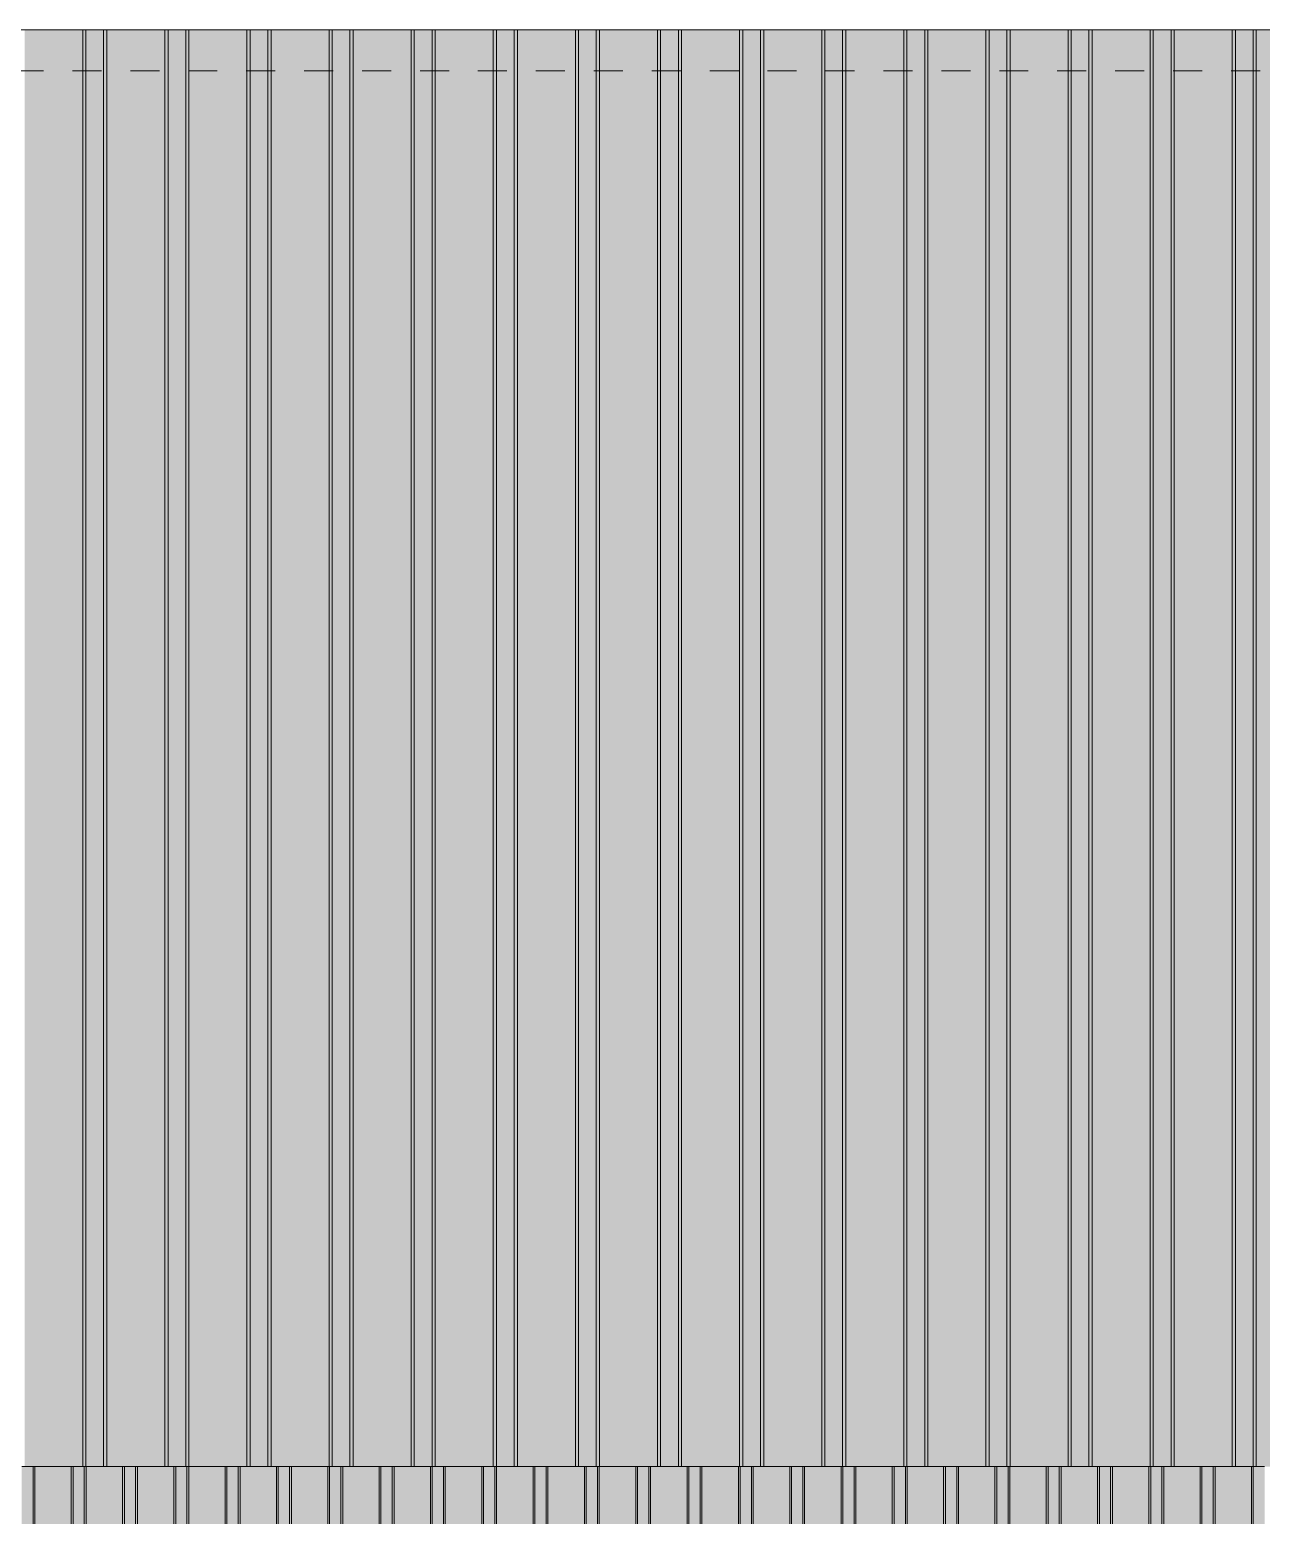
# Model space of a CAD drawing. Header units: millimetres. Extents: x 365175 to 2667127, y -330297 to -162108.
# Drawn here: x 2351470 to 2357470, y -319171 to -311934 of the extents above; entities that cross this region are included whole.
import ezdxf

# ---------------------------------------------------------------- set-up
doc = ezdxf.new("R2010")
doc.units = ezdxf.units.MM
doc.header["$MEASUREMENT"] = 0
doc.linetypes.add('Dashed', pattern=[282.222223, 141.111112, -141.111112])

# ---------------------------------------------------------------- blocks, each defined once
blk = doc.blocks.new('Élément de coupe_1419_4', base_point=(2775447.7, -323933.6))
at = {"linetype": 'Continuous', "lineweight": 0, "true_color": 0x000000}
for points in [[(2351431.5, -323933.6), (2351486.5, -323933.6), (2351486.5, -318933.6), (2351431.5, -318933.6)], [(2351486.5, -323933.6), (2351495.2, -323933.6), (2351495.2, -318933.6), (2351486.5, -318933.6)], [(2351495.2, -318933.6), (2351494.6, -318933.6), (2351495.2, -318950.9)], [(2351495.2, -323933.6), (2351672.9, -323933.6), (2351672.9, -318933.6), (2351495.2, -318933.6)], [(2351672.9, -318933.6), (2351495.2, -318933.6), (2351495.2, -318950.9), (2351663.4, -318950.9), (2351513.5, -319226.5), (2351513.5, -323933.6), (2351672.9, -323933.6)], [(2351672.9, -323933.6), (2351681.5, -323933.6), (2351681.5, -318933.6), (2351672.9, -318933.6)], [(2351672.9, -323933.6), (2351681.5, -323933.6), (2351681.5, -318933.6), (2351672.9, -318933.6)], [(2351681.5, -323933.6), (2351736.5, -323933.6), (2351736.5, -318933.6), (2351681.5, -318933.6)], [(2351736.5, -323933.6), (2351745.2, -323933.6), (2351745.2, -318933.6), (2351736.5, -318933.6)], [(2351743.7, -318934.5), (2351745.2, -318985.1), (2351745.2, -318933.6), (2351743.7, -318933.6)], [(2351745.2, -323933.6), (2351922.9, -323933.6), (2351922.9, -318933.6), (2351745.2, -318933.6)], [(2351922.9, -318933.6), (2351745.2, -318933.6), (2351745.2, -318985.1), (2351801.2, -318985.1), (2351836.2, -318950.9), (2351913.4, -318950.9), (2351763.5, -319226.5), (2351763.5, -323933.6), (2351922.9, -323933.6)], [(2351922.9, -323933.6), (2351931.5, -323933.6), (2351931.5, -318933.6), (2351922.9, -318933.6)], [(2351922.9, -323933.6), (2351931.5, -323933.6), (2351931.5, -318933.6), (2351922.9, -318933.6)], [(2351931.5, -323933.6), (2351986.5, -323933.6), (2351986.5, -318933.6), (2351931.5, -318933.6)], [(2351986.5, -323933.6), (2351995.2, -323933.6), (2351995.2, -318933.6), (2351986.5, -318933.6)], [(2351994.6, -318933.6), (2351995.2, -318950.9), (2351995.2, -318933.6)], [(2351995.2, -323933.6), (2352172.9, -323933.6), (2352172.9, -318933.6), (2351995.2, -318933.6)], [(2351995.2, -318950.9), (2352114.7, -318950.9), (2352114.7, -318985.1), (2352144.8, -318985.1), (2352013.5, -319226.5), (2352013.5, -323933.6), (2352172.9, -323933.6), (2352172.9, -318933.6), (2351995.2, -318933.6)], [(2352172.9, -323933.6), (2352181.5, -323933.6), (2352181.5, -318933.6), (2352172.9, -318933.6)], [(2352172.9, -323933.6), (2352181.5, -323933.6), (2352181.5, -318933.6), (2352172.9, -318933.6)], [(2352181.5, -323933.6), (2352236.5, -323933.6), (2352236.5, -318933.6), (2352181.5, -318933.6)], [(2352236.5, -323933.6), (2352245.2, -323933.6), (2352245.2, -318933.6), (2352236.5, -318933.6)], [(2352244.5, -318933.6), (2352244.7, -318936.1), (2352245.2, -318950.9), (2352245.2, -318933.6)], [(2352245.2, -323933.6), (2352422.9, -323933.6), (2352422.9, -318933.6), (2352245.2, -318933.6)], [(2352245.2, -318933.6), (2352245.2, -318950.9), (2352413.4, -318950.9), (2352263.5, -319226.5), (2352263.5, -323933.6), (2352422.9, -323933.6), (2352422.9, -318933.6)], [(2352422.9, -323933.6), (2352431.5, -323933.6), (2352431.5, -318933.6), (2352422.9, -318933.6)], [(2352422.9, -323933.6), (2352431.5, -323933.6), (2352431.5, -318933.6), (2352422.9, -318933.6)], [(2352431.5, -323933.6), (2352486.5, -323933.6), (2352486.5, -318933.6), (2352431.5, -318933.6)], [(2352486.5, -323933.6), (2352495.2, -323933.6), (2352495.2, -318933.6), (2352486.5, -318933.6)], [(2352494.6, -318933.6), (2352495.2, -318950.9), (2352495.2, -318933.6)], [(2352495.2, -323933.6), (2352672.9, -323933.6), (2352672.9, -318933.6), (2352495.2, -318933.6)], [(2352495.2, -318933.6), (2352495.2, -318950.9), (2352514.7, -318950.9), (2352514.7, -318985.1), (2352601.2, -318985.1), (2352636.2, -318950.9), (2352663.4, -318950.9), (2352513.5, -319226.5), (2352513.5, -323933.6), (2352672.9, -323933.6), (2352672.9, -318933.6)], [(2352672.9, -323933.6), (2352681.5, -323933.6), (2352681.5, -318933.6), (2352672.9, -318933.6)], [(2352672.9, -323933.6), (2352681.5, -323933.6), (2352681.5, -318933.6), (2352672.9, -318933.6)], [(2352681.5, -323933.6), (2352736.5, -323933.6), (2352736.5, -318933.6), (2352681.5, -318933.6)], [(2352736.5, -323933.6), (2352745.2, -323933.6), (2352745.2, -318933.6), (2352736.5, -318933.6)], [(2352744.6, -318933.6), (2352745.2, -318950.9), (2352745.2, -318933.6)], [(2352745.2, -323933.6), (2352922.9, -323933.6), (2352922.9, -318933.6), (2352745.2, -318933.6)], [(2352922.9, -318933.6), (2352745.2, -318933.6), (2352745.2, -318950.9), (2352913.4, -318950.9), (2352763.5, -319226.5), (2352763.5, -323933.6), (2352922.9, -323933.6)], [(2352922.9, -323933.6), (2352931.5, -323933.6), (2352931.5, -318933.6), (2352922.9, -318933.6)], [(2352922.9, -323933.6), (2352931.5, -323933.6), (2352931.5, -318933.6), (2352922.9, -318933.6)], [(2352931.5, -323933.6), (2352986.5, -323933.6), (2352986.5, -318933.6), (2352931.5, -318933.6)], [(2352986.5, -323933.6), (2352995.2, -323933.6), (2352995.2, -318933.6), (2352986.5, -318933.6)], [(2352995.2, -318933.6), (2352993.6, -318933.6), (2352995.2, -318985.1)], [(2352995.2, -323933.6), (2353172.9, -323933.6), (2353172.9, -318933.6), (2352995.2, -318933.6)], [(2353172.9, -318933.6), (2352995.2, -318933.6), (2352995.2, -318985.1), (2353001.2, -318985.1), (2353036.2, -318950.9), (2353163.4, -318950.9), (2353013.5, -319226.5), (2353013.5, -323933.6), (2353172.9, -323933.6)], [(2353172.9, -323933.6), (2353181.5, -323933.6), (2353181.5, -318933.6), (2353172.9, -318933.6)], [(2353172.9, -323933.6), (2353181.5, -323933.6), (2353181.5, -318933.6), (2353172.9, -318933.6)], [(2353181.5, -323933.6), (2353236.5, -323933.6), (2353236.5, -318933.6), (2353181.5, -318933.6)], [(2353236.5, -323933.6), (2353245.2, -323933.6), (2353245.2, -318933.6), (2353236.5, -318933.6)], [(2353244.6, -318933.6), (2353245.2, -318950.9), (2353245.2, -318933.6)], [(2353245.2, -323933.6), (2353422.9, -323933.6), (2353422.9, -318933.6), (2353245.2, -318933.6)], [(2353245.2, -318950.9), (2353314.7, -318950.9), (2353314.7, -318985.1), (2353394.8, -318985.1), (2353263.5, -319226.5), (2353263.5, -323933.6), (2353422.9, -323933.6), (2353422.9, -318933.6), (2353245.2, -318933.6)], [(2353422.9, -323933.6), (2353431.5, -323933.6), (2353431.5, -318933.6), (2353422.9, -318933.6)], [(2353422.9, -323933.6), (2353431.5, -323933.6), (2353431.5, -318933.6), (2353422.9, -318933.6)], [(2353431.5, -323933.6), (2353486.5, -323933.6), (2353486.5, -318933.6), (2353431.5, -318933.6)], [(2353486.5, -323933.6), (2353495.2, -323933.6), (2353495.2, -318933.6), (2353486.5, -318933.6)], [(2353494.6, -318933.6), (2353495.2, -318950.9), (2353495.2, -318933.6)], [(2353495.2, -323933.6), (2353672.9, -323933.6), (2353672.9, -318933.6), (2353495.2, -318933.6)], [(2353495.2, -318933.6), (2353495.2, -318950.9), (2353663.4, -318950.9), (2353513.5, -319226.5), (2353513.5, -323933.6), (2353672.9, -323933.6), (2353672.9, -318933.6)], [(2353672.9, -323933.6), (2353681.5, -323933.6), (2353681.5, -318933.6), (2353672.9, -318933.6)], [(2353672.9, -323933.6), (2353681.5, -323933.6), (2353681.5, -318933.6), (2353672.9, -318933.6)], [(2353681.5, -323933.6), (2353736.5, -323933.6), (2353736.5, -318933.6), (2353681.5, -318933.6)], [(2353736.5, -323933.6), (2353745.2, -323933.6), (2353745.2, -318933.6), (2353736.5, -318933.6)], [(2353743.7, -318934.5), (2353745.2, -318985.1), (2353745.2, -318933.6), (2353743.7, -318933.6)], [(2353745.2, -323933.6), (2353922.9, -323933.6), (2353922.9, -318933.6), (2353745.2, -318933.6)], [(2353922.9, -318933.6), (2353745.2, -318933.6), (2353745.2, -318985.1), (2353801.2, -318985.1), (2353836.2, -318950.9), (2353913.4, -318950.9), (2353763.5, -319226.5), (2353763.5, -323933.6), (2353922.9, -323933.6)], [(2353922.9, -323933.6), (2353931.5, -323933.6), (2353931.5, -318933.6), (2353922.9, -318933.6)], [(2353922.9, -323933.6), (2353931.5, -323933.6), (2353931.5, -318933.6), (2353922.9, -318933.6)], [(2353931.5, -323933.6), (2353986.5, -323933.6), (2353986.5, -318933.6), (2353931.5, -318933.6)], [(2353986.5, -323933.6), (2353995.2, -323933.6), (2353995.2, -318933.6), (2353986.5, -318933.6)], [(2353994.6, -318933.6), (2353995.2, -318950.9), (2353995.2, -318933.6)], [(2353995.2, -323933.6), (2354172.9, -323933.6), (2354172.9, -318933.6), (2353995.2, -318933.6)], [(2353995.2, -318933.6), (2353995.2, -318950.9), (2354114.7, -318950.9), (2354114.7, -318985.1), (2354144.8, -318985.1), (2354013.5, -319226.5), (2354013.5, -323933.6), (2354172.9, -323933.6), (2354172.9, -318933.6)], [(2354172.9, -323933.6), (2354181.5, -323933.6), (2354181.5, -318933.6), (2354172.9, -318933.6)], [(2354172.9, -323933.6), (2354181.5, -323933.6), (2354181.5, -318933.6), (2354172.9, -318933.6)], [(2354181.5, -323933.6), (2354236.5, -323933.6), (2354236.5, -318933.6), (2354181.5, -318933.6)], [(2354236.5, -323933.6), (2354245.2, -323933.6), (2354245.2, -318933.6), (2354236.5, -318933.6)], [(2354244.5, -318933.6), (2354244.7, -318936.1), (2354245.2, -318950.9), (2354245.2, -318933.6)], [(2354245.2, -323933.6), (2354422.9, -323933.6), (2354422.9, -318933.6), (2354245.2, -318933.6)], [(2354422.9, -318933.6), (2354245.2, -318933.6), (2354245.2, -318950.9), (2354413.4, -318950.9), (2354263.5, -319226.5), (2354263.5, -323933.6), (2354422.9, -323933.6)], [(2354422.9, -323933.6), (2354431.5, -323933.6), (2354431.5, -318933.6), (2354422.9, -318933.6)], [(2354422.9, -323933.6), (2354431.5, -323933.6), (2354431.5, -318933.6), (2354422.9, -318933.6)], [(2354431.5, -323933.6), (2354486.5, -323933.6), (2354486.5, -318933.6), (2354431.5, -318933.6)], [(2354486.5, -323933.6), (2354495.2, -323933.6), (2354495.2, -318933.6), (2354486.5, -318933.6)], [(2354494.6, -318933.6), (2354495.2, -318950.9), (2354495.2, -318933.6)], [(2354495.2, -323933.6), (2354672.9, -323933.6), (2354672.9, -318933.6), (2354495.2, -318933.6)], [(2354672.9, -318933.6), (2354495.2, -318933.6), (2354495.2, -318950.9), (2354514.7, -318950.9), (2354514.7, -318985.1), (2354601.2, -318985.1), (2354636.2, -318950.9), (2354663.4, -318950.9), (2354513.5, -319226.5), (2354513.5, -323933.6), (2354672.9, -323933.6)], [(2354672.9, -323933.6), (2354681.5, -323933.6), (2354681.5, -318933.6), (2354672.9, -318933.6)], [(2354672.9, -323933.6), (2354681.5, -323933.6), (2354681.5, -318933.6), (2354672.9, -318933.6)], [(2354681.5, -323933.6), (2354736.5, -323933.6), (2354736.5, -318933.6), (2354681.5, -318933.6)], [(2354736.5, -323933.6), (2354745.2, -323933.6), (2354745.2, -318933.6), (2354736.5, -318933.6)], [(2354744.6, -318933.6), (2354745.2, -318950.9), (2354745.2, -318933.6)], [(2354745.2, -323933.6), (2354922.9, -323933.6), (2354922.9, -318933.6), (2354745.2, -318933.6)], [(2354745.2, -318933.6), (2354745.2, -318950.9), (2354913.4, -318950.9), (2354763.5, -319226.5), (2354763.5, -323933.6), (2354922.9, -323933.6), (2354922.9, -318933.6)], [(2354922.9, -323933.6), (2354931.5, -323933.6), (2354931.5, -318933.6), (2354922.9, -318933.6)], [(2354922.9, -323933.6), (2354931.5, -323933.6), (2354931.5, -318933.6), (2354922.9, -318933.6)], [(2354931.5, -323933.6), (2354986.5, -323933.6), (2354986.5, -318933.6), (2354931.5, -318933.6)], [(2354986.5, -323933.6), (2354995.2, -323933.6), (2354995.2, -318933.6), (2354986.5, -318933.6)], [(2354995.2, -318933.6), (2354993.6, -318933.6), (2354995.2, -318985.1)], [(2354995.2, -323933.6), (2355172.9, -323933.6), (2355172.9, -318933.6), (2354995.2, -318933.6)], [(2355172.9, -318933.6), (2354995.2, -318933.6), (2354995.2, -318985.1), (2355001.2, -318985.1), (2355036.2, -318950.9), (2355163.4, -318950.9), (2355013.5, -319226.5), (2355013.5, -323933.6), (2355172.9, -323933.6)], [(2355172.9, -323933.6), (2355181.5, -323933.6), (2355181.5, -318933.6), (2355172.9, -318933.6)], [(2355172.9, -323933.6), (2355181.5, -323933.6), (2355181.5, -318933.6), (2355172.9, -318933.6)], [(2355181.5, -323933.6), (2355236.5, -323933.6), (2355236.5, -318933.6), (2355181.5, -318933.6)], [(2355236.5, -323933.6), (2355245.2, -323933.6), (2355245.2, -318933.6), (2355236.5, -318933.6)], [(2355244.6, -318933.6), (2355245.2, -318950.9), (2355245.2, -318933.6)], [(2355245.2, -323933.6), (2355422.9, -323933.6), (2355422.9, -318933.6), (2355245.2, -318933.6)], [(2355245.2, -318950.9), (2355314.7, -318950.9), (2355314.7, -318985.1), (2355394.8, -318985.1), (2355263.5, -319226.5), (2355263.5, -323933.6), (2355422.9, -323933.6), (2355422.9, -318933.6), (2355245.2, -318933.6)], [(2355422.9, -323933.6), (2355431.5, -323933.6), (2355431.5, -318933.6), (2355422.9, -318933.6)], [(2355422.9, -323933.6), (2355431.5, -323933.6), (2355431.5, -318933.6), (2355422.9, -318933.6)], [(2355431.5, -323933.6), (2355486.5, -323933.6), (2355486.5, -318933.6), (2355431.5, -318933.6)], [(2355486.5, -323933.6), (2355495.2, -323933.6), (2355495.2, -318933.6), (2355486.5, -318933.6)], [(2355494.6, -318933.6), (2355495.2, -318950.9), (2355495.2, -318933.6)], [(2355495.2, -323933.6), (2355672.9, -323933.6), (2355672.9, -318933.6), (2355495.2, -318933.6)], [(2355495.2, -318933.6), (2355495.2, -318950.9), (2355663.4, -318950.9), (2355513.5, -319226.5), (2355513.5, -323933.6), (2355672.9, -323933.6), (2355672.9, -318933.6)], [(2355672.9, -323933.6), (2355681.5, -323933.6), (2355681.5, -318933.6), (2355672.9, -318933.6)], [(2355672.9, -323933.6), (2355681.5, -323933.6), (2355681.5, -318933.6), (2355672.9, -318933.6)], [(2355681.5, -323933.6), (2355736.5, -323933.6), (2355736.5, -318933.6), (2355681.5, -318933.6)], [(2355736.5, -323933.6), (2355745.2, -323933.6), (2355745.2, -318933.6), (2355736.5, -318933.6)], [(2355743.7, -318934.5), (2355745.2, -318985.1), (2355745.2, -318933.6), (2355743.7, -318933.6)], [(2355745.2, -323933.6), (2355922.9, -323933.6), (2355922.9, -318933.6), (2355745.2, -318933.6)], [(2355922.9, -318933.6), (2355745.2, -318933.6), (2355745.2, -318985.1), (2355801.2, -318985.1), (2355836.2, -318950.9), (2355913.4, -318950.9), (2355763.5, -319226.5), (2355763.5, -323933.6), (2355922.9, -323933.6)], [(2355922.9, -323933.6), (2355931.5, -323933.6), (2355931.5, -318933.6), (2355922.9, -318933.6)], [(2355922.9, -323933.6), (2355931.5, -323933.6), (2355931.5, -318933.6), (2355922.9, -318933.6)], [(2355931.5, -323933.6), (2355986.5, -323933.6), (2355986.5, -318933.6), (2355931.5, -318933.6)], [(2355986.5, -323933.6), (2355995.2, -323933.6), (2355995.2, -318933.6), (2355986.5, -318933.6)], [(2355994.6, -318933.6), (2355995.2, -318950.9), (2355995.2, -318933.6)], [(2355995.2, -323933.6), (2356172.9, -323933.6), (2356172.9, -318933.6), (2355995.2, -318933.6)], [(2355995.2, -318950.9), (2356114.7, -318950.9), (2356114.7, -318985.1), (2356144.8, -318985.1), (2356013.5, -319226.5), (2356013.5, -323933.6), (2356172.9, -323933.6), (2356172.9, -318933.6), (2355995.2, -318933.6)], [(2356172.9, -323933.6), (2356181.5, -323933.6), (2356181.5, -318933.6), (2356172.9, -318933.6)], [(2356172.9, -323933.6), (2356181.5, -323933.6), (2356181.5, -318933.6), (2356172.9, -318933.6)], [(2356181.5, -323933.6), (2356236.5, -323933.6), (2356236.5, -318933.6), (2356181.5, -318933.6)], [(2356236.5, -323933.6), (2356245.2, -323933.6), (2356245.2, -318933.6), (2356236.5, -318933.6)], [(2356244.5, -318933.6), (2356244.7, -318936.1), (2356245.2, -318950.9), (2356245.2, -318933.6)], [(2356245.2, -323933.6), (2356422.9, -323933.6), (2356422.9, -318933.6), (2356245.2, -318933.6)], [(2356422.9, -318933.6), (2356245.2, -318933.6), (2356245.2, -318950.9), (2356413.4, -318950.9), (2356263.5, -319226.5), (2356263.5, -323933.6), (2356422.9, -323933.6)], [(2356422.9, -323933.6), (2356431.5, -323933.6), (2356431.5, -318933.6), (2356422.9, -318933.6)], [(2356422.9, -323933.6), (2356431.5, -323933.6), (2356431.5, -318933.6), (2356422.9, -318933.6)], [(2356431.5, -323933.6), (2356486.5, -323933.6), (2356486.5, -318933.6), (2356431.5, -318933.6)], [(2356486.5, -323933.6), (2356495.2, -323933.6), (2356495.2, -318933.6), (2356486.5, -318933.6)], [(2356494.6, -318933.6), (2356495.2, -318950.9), (2356495.2, -318933.6)], [(2356495.2, -323933.6), (2356672.9, -323933.6), (2356672.9, -318933.6), (2356495.2, -318933.6)], [(2356672.9, -318933.6), (2356495.2, -318933.6), (2356495.2, -318950.9), (2356514.7, -318950.9), (2356514.7, -318985.1), (2356601.2, -318985.1), (2356636.2, -318950.9), (2356663.4, -318950.9), (2356513.5, -319226.5), (2356513.5, -323933.6), (2356672.9, -323933.6)], [(2356672.9, -323933.6), (2356681.5, -323933.6), (2356681.5, -318933.6), (2356672.9, -318933.6)], [(2356672.9, -323933.6), (2356681.5, -323933.6), (2356681.5, -318933.6), (2356672.9, -318933.6)], [(2356681.5, -323933.6), (2356736.5, -323933.6), (2356736.5, -318933.6), (2356681.5, -318933.6)], [(2356736.5, -323933.6), (2356745.2, -323933.6), (2356745.2, -318933.6), (2356736.5, -318933.6)], [(2356744.6, -318933.6), (2356745.2, -318950.9), (2356745.2, -318933.6)], [(2356745.2, -323933.6), (2356922.9, -323933.6), (2356922.9, -318933.6), (2356745.2, -318933.6)], [(2356745.2, -318933.6), (2356745.2, -318950.9), (2356913.4, -318950.9), (2356763.5, -319226.5), (2356763.5, -323933.6), (2356922.9, -323933.6), (2356922.9, -318933.6)], [(2356922.9, -323933.6), (2356931.5, -323933.6), (2356931.5, -318933.6), (2356922.9, -318933.6)], [(2356922.9, -323933.6), (2356931.5, -323933.6), (2356931.5, -318933.6), (2356922.9, -318933.6)], [(2356931.5, -318933.6), (2356931.5, -323933.6), (2356986.5, -323933.6), (2356986.5, -318933.6)], [(2356986.5, -318933.6), (2356986.5, -323933.6), (2356995.2, -323933.6), (2356995.2, -318933.6)], [(2356995.2, -318933.6), (2356993.6, -318933.6), (2356995.2, -318985.1)], [(2356995.2, -318933.6), (2356995.2, -323933.6), (2357172.9, -323933.6), (2357172.9, -318933.6)], [(2356995.2, -318933.6), (2356995.2, -318985.1), (2357001.2, -318985.1), (2357036.2, -318950.9), (2357163.4, -318950.9), (2357013.5, -319226.5), (2357013.5, -323933.6), (2357172.9, -323933.6), (2357172.9, -318933.6)], [(2357172.9, -318933.6), (2357172.9, -323933.6), (2357181.5, -323933.6), (2357181.5, -318933.6)], [(2357172.9, -318933.6), (2357172.9, -323933.6), (2357181.5, -323933.6), (2357181.5, -318933.6)], [(2357181.5, -318933.6), (2357181.5, -323933.6), (2357236.5, -323933.6), (2357236.5, -318933.6)], [(2357236.5, -318933.6), (2357236.5, -323933.6), (2357245.2, -323933.6), (2357245.2, -318933.6)], [(2357244.6, -318933.6), (2357245.2, -318950.9), (2357245.2, -318933.6)], [(2357245.2, -318933.6), (2357245.2, -323933.6), (2357422.9, -323933.6), (2357422.9, -318933.6)], [(2357245.2, -318933.6), (2357245.2, -318950.9), (2357314.7, -318950.9), (2357314.7, -318985.1), (2357394.8, -318985.1), (2357263.5, -319226.5), (2357263.5, -323933.6), (2357422.9, -323933.6), (2357422.9, -318933.6)], [(2357422.9, -318933.6), (2357422.9, -323933.6), (2357431.5, -323933.6), (2357431.5, -318933.6)], [(2357422.9, -318933.6), (2357422.9, -323933.6), (2357431.5, -323933.6), (2357431.5, -318933.6)], [(2357431.5, -318933.6), (2357431.5, -323933.6), (2357486.5, -323933.6), (2357486.5, -318933.6)]]:
    blk.add_hatch(color=18, dxfattribs=at).paths.add_polyline_path(points)
at = {"color": 7, "linetype": 'Continuous', "lineweight": 5}
for p, q in [((2351486.5, -318933.6), (2351431.5, -318933.6)), ((2351486.5, -323933.6), (2351486.5, -318933.6)), ((2351494.6, -318933.6), (2351486.5, -318933.6)), ((2351495.2, -323933.6), (2351495.2, -318933.6)), ((2351672.9, -323933.6), (2351672.9, -318933.6)), ((2351681.5, -318933.6), (2351673.4, -318933.6)), ((2351681.5, -323933.6), (2351681.5, -318933.6)), ((2351736.5, -318933.6), (2351681.5, -318933.6)), ((2351736.5, -323933.6), (2351736.5, -318933.6)), ((2351743.7, -318933.6), (2351736.5, -318933.6)), ((2351745.2, -323933.6), (2351745.2, -318933.6)), ((2351922.9, -323933.6), (2351922.9, -318933.6)), ((2351931.5, -318933.6), (2351923.4, -318933.6)), ((2351931.5, -323933.6), (2351931.5, -318933.6)), ((2351986.5, -318933.6), (2351931.5, -318933.6)), ((2351986.5, -323933.6), (2351986.5, -318933.6)), ((2351994.6, -318933.6), (2351986.5, -318933.6)), ((2351995.2, -323933.6), (2351995.2, -318933.6)), ((2352172.9, -323933.6), (2352172.9, -318933.6)), ((2352181.5, -318933.6), (2352174.4, -318933.6)), ((2352181.5, -323933.6), (2352181.5, -318933.6)), ((2352236.5, -318933.6), (2352181.5, -318933.6)), ((2352236.5, -323933.6), (2352236.5, -318933.6)), ((2352244.5, -318933.6), (2352236.5, -318933.6)), ((2352245.2, -323933.6), (2352245.2, -318933.6)), ((2352422.9, -323933.6), (2352422.9, -318933.6)), ((2352431.5, -318933.6), (2352423.4, -318933.6)), ((2352431.5, -323933.6), (2352431.5, -318933.6)), ((2352486.5, -318933.6), (2352431.5, -318933.6)), ((2352486.5, -323933.6), (2352486.5, -318933.6)), ((2352494.6, -318933.6), (2352486.5, -318933.6)), ((2352495.2, -323933.6), (2352495.2, -318933.6)), ((2352672.9, -323933.6), (2352672.9, -318933.6)), ((2352681.5, -318933.6), (2352673.4, -318933.6)), ((2352681.5, -323933.6), (2352681.5, -318933.6)), ((2352736.5, -318933.6), (2352681.5, -318933.6)), ((2352736.5, -323933.6), (2352736.5, -318933.6)), ((2352744.6, -318933.6), (2352736.5, -318933.6)), ((2352745.2, -323933.6), (2352745.2, -318933.6)), ((2352922.9, -323933.6), (2352922.9, -318933.6)), ((2352931.5, -318933.6), (2352923.4, -318933.6)), ((2352931.5, -323933.6), (2352931.5, -318933.6)), ((2352986.5, -318933.6), (2352931.5, -318933.6)), ((2352986.5, -323933.6), (2352986.5, -318933.6)), ((2352993.6, -318933.6), (2352986.5, -318933.6)), ((2352995.2, -323933.6), (2352995.2, -318933.6)), ((2353172.9, -323933.6), (2353172.9, -318933.6)), ((2353181.5, -318933.6), (2353173.4, -318933.6)), ((2353181.5, -323933.6), (2353181.5, -318933.6)), ((2353236.5, -318933.6), (2353181.5, -318933.6)), ((2353236.5, -323933.6), (2353236.5, -318933.6)), ((2353244.6, -318933.6), (2353236.5, -318933.6)), ((2353245.2, -323933.6), (2353245.2, -318933.6)), ((2353422.9, -323933.6), (2353422.9, -318933.6)), ((2353431.5, -318933.6), (2353424.4, -318933.6)), ((2353431.5, -323933.6), (2353431.5, -318933.6)), ((2353486.5, -318933.6), (2353431.5, -318933.6)), ((2353486.5, -323933.6), (2353486.5, -318933.6)), ((2353494.6, -318933.6), (2353486.5, -318933.6)), ((2353495.2, -323933.6), (2353495.2, -318933.6)), ((2353672.9, -323933.6), (2353672.9, -318933.6)), ((2353681.5, -318933.6), (2353673.4, -318933.6)), ((2353681.5, -323933.6), (2353681.5, -318933.6)), ((2353736.5, -318933.6), (2353681.5, -318933.6)), ((2353736.5, -323933.6), (2353736.5, -318933.6)), ((2353743.7, -318933.6), (2353736.5, -318933.6)), ((2353745.2, -323933.6), (2353745.2, -318933.6)), ((2353922.9, -323933.6), (2353922.9, -318933.6)), ((2353931.5, -318933.6), (2353923.4, -318933.6)), ((2353931.5, -323933.6), (2353931.5, -318933.6)), ((2353986.5, -318933.6), (2353931.5, -318933.6)), ((2353986.5, -323933.6), (2353986.5, -318933.6)), ((2353994.6, -318933.6), (2353986.5, -318933.6)), ((2353995.2, -323933.6), (2353995.2, -318933.6)), ((2354172.9, -323933.6), (2354172.9, -318933.6)), ((2354181.5, -318933.6), (2354174.4, -318933.6)), ((2354181.5, -323933.6), (2354181.5, -318933.6)), ((2354236.5, -318933.6), (2354181.5, -318933.6)), ((2354236.5, -323933.6), (2354236.5, -318933.6)), ((2354244.5, -318933.6), (2354236.5, -318933.6)), ((2354245.2, -323933.6), (2354245.2, -318933.6)), ((2354422.9, -323933.6), (2354422.9, -318933.6)), ((2354431.5, -318933.6), (2354423.4, -318933.6)), ((2354431.5, -323933.6), (2354431.5, -318933.6)), ((2354486.5, -318933.6), (2354431.5, -318933.6)), ((2354486.5, -323933.6), (2354486.5, -318933.6)), ((2354494.6, -318933.6), (2354486.5, -318933.6)), ((2354495.2, -323933.6), (2354495.2, -318933.6)), ((2354672.9, -323933.6), (2354672.9, -318933.6)), ((2354681.5, -318933.6), (2354673.4, -318933.6)), ((2354681.5, -323933.6), (2354681.5, -318933.6)), ((2354736.5, -318933.6), (2354681.5, -318933.6)), ((2354736.5, -323933.6), (2354736.5, -318933.6)), ((2354744.6, -318933.6), (2354736.5, -318933.6)), ((2354745.2, -323933.6), (2354745.2, -318933.6)), ((2354922.9, -323933.6), (2354922.9, -318933.6)), ((2354931.5, -318933.6), (2354923.4, -318933.6)), ((2354931.5, -323933.6), (2354931.5, -318933.6)), ((2354986.5, -318933.6), (2354931.5, -318933.6)), ((2354986.5, -323933.6), (2354986.5, -318933.6)), ((2354993.6, -318933.6), (2354986.5, -318933.6)), ((2354995.2, -323933.6), (2354995.2, -318933.6)), ((2355172.9, -323933.6), (2355172.9, -318933.6)), ((2355181.5, -318933.6), (2355173.4, -318933.6)), ((2355181.5, -323933.6), (2355181.5, -318933.6)), ((2355236.5, -318933.6), (2355181.5, -318933.6)), ((2355236.5, -323933.6), (2355236.5, -318933.6)), ((2355244.6, -318933.6), (2355236.5, -318933.6)), ((2355245.2, -323933.6), (2355245.2, -318933.6)), ((2355422.9, -323933.6), (2355422.9, -318933.6)), ((2355431.5, -318933.6), (2355424.4, -318933.6)), ((2355431.5, -323933.6), (2355431.5, -318933.6)), ((2355486.5, -318933.6), (2355431.5, -318933.6)), ((2355486.5, -323933.6), (2355486.5, -318933.6)), ((2355494.6, -318933.6), (2355486.5, -318933.6)), ((2355495.2, -323933.6), (2355495.2, -318933.6)), ((2355672.9, -323933.6), (2355672.9, -318933.6)), ((2355681.5, -318933.6), (2355673.4, -318933.6)), ((2355681.5, -323933.6), (2355681.5, -318933.6)), ((2355736.5, -318933.6), (2355681.5, -318933.6)), ((2355736.5, -323933.6), (2355736.5, -318933.6)), ((2355743.7, -318933.6), (2355736.5, -318933.6)), ((2355745.2, -323933.6), (2355745.2, -318933.6)), ((2355922.9, -323933.6), (2355922.9, -318933.6)), ((2355931.5, -318933.6), (2355923.4, -318933.6)), ((2355931.5, -323933.6), (2355931.5, -318933.6)), ((2355986.5, -318933.6), (2355931.5, -318933.6)), ((2355986.5, -323933.6), (2355986.5, -318933.6)), ((2355994.6, -318933.6), (2355986.5, -318933.6)), ((2355995.2, -323933.6), (2355995.2, -318933.6)), ((2356172.9, -323933.6), (2356172.9, -318933.6)), ((2356181.5, -318933.6), (2356174.4, -318933.6)), ((2356181.5, -323933.6), (2356181.5, -318933.6)), ((2356236.5, -318933.6), (2356181.5, -318933.6)), ((2356236.5, -323933.6), (2356236.5, -318933.6)), ((2356244.5, -318933.6), (2356236.5, -318933.6)), ((2356245.2, -323933.6), (2356245.2, -318933.6)), ((2356422.9, -323933.6), (2356422.9, -318933.6)), ((2356431.5, -318933.6), (2356423.4, -318933.6)), ((2356431.5, -323933.6), (2356431.5, -318933.6)), ((2356486.5, -318933.6), (2356431.5, -318933.6)), ((2356486.5, -323933.6), (2356486.5, -318933.6)), ((2356494.6, -318933.6), (2356486.5, -318933.6)), ((2356495.2, -323933.6), (2356495.2, -318933.6)), ((2356672.9, -323933.6), (2356672.9, -318933.6)), ((2356681.5, -318933.6), (2356673.4, -318933.6)), ((2356681.5, -323933.6), (2356681.5, -318933.6)), ((2356736.5, -318933.6), (2356681.5, -318933.6)), ((2356736.5, -323933.6), (2356736.5, -318933.6)), ((2356744.6, -318933.6), (2356736.5, -318933.6)), ((2356745.2, -323933.6), (2356745.2, -318933.6)), ((2356922.9, -323933.6), (2356922.9, -318933.6)), ((2356931.5, -318933.6), (2356923.4, -318933.6)), ((2356931.5, -323933.6), (2356931.5, -318933.6)), ((2356986.5, -318933.6), (2356931.5, -318933.6)), ((2356986.5, -323933.6), (2356986.5, -318933.6)), ((2356993.6, -318933.6), (2356986.5, -318933.6)), ((2356995.2, -323933.6), (2356995.2, -318933.6)), ((2357172.9, -323933.6), (2357172.9, -318933.6)), ((2357181.5, -318933.6), (2357173.4, -318933.6)), ((2357181.5, -323933.6), (2357181.5, -318933.6)), ((2357236.5, -318933.6), (2357181.5, -318933.6)), ((2357236.5, -323933.6), (2357236.5, -318933.6)), ((2357244.6, -318933.6), (2357236.5, -318933.6)), ((2357245.2, -323933.6), (2357245.2, -318933.6)), ((2357422.9, -323933.6), (2357422.9, -318933.6)), ((2357431.5, -318933.6), (2357424.4, -318933.6)), ((2357431.5, -323933.6), (2357431.5, -318933.6)), ((2357486.5, -318933.6), (2357431.5, -318933.6))]:
    blk.add_line(p, q, dxfattribs=at)
blk = doc.blocks.new('Élément de coupe_1453_4', base_point=(2775447.7, -323933.6))
at = {"linetype": 'Continuous', "lineweight": 0, "true_color": 0x000000}
for points in [[(2351446.2, -318933.6), (2351728.8, -318933.6), (2351728.8, -311933.6), (2351446.2, -311933.6)], [(2351728.8, -311933.6), (2351724.6, -311967.7), (2351724.6, -318933.6), (2351728.8, -318933.6)], [(2351728.8, -318933.6), (2351744.2, -318933.6), (2351744.2, -311933.6), (2351728.8, -311933.6)], [(2351728.8, -318933.6), (2351744.2, -318933.6), (2351744.2, -311933.6), (2351728.8, -311933.6)], [(2351744.2, -318933.6), (2351830.7, -318933.6), (2351830.7, -311933.6), (2351744.2, -311933.6)], [(2351830.7, -318933.6), (2351846.2, -318933.6), (2351846.2, -311933.6), (2351830.7, -311933.6)], [(2351846.2, -318933.6), (2352128.8, -318933.6), (2352128.8, -311933.6), (2351846.2, -311933.6)], [(2352128.8, -311933.6), (2352124.6, -311967.7), (2352124.6, -318933.6), (2352128.8, -318933.6)], [(2352128.8, -318933.6), (2352144.2, -318933.6), (2352144.2, -311933.6), (2352128.8, -311933.6)], [(2352128.8, -318933.6), (2352144.2, -318933.6), (2352144.2, -311933.6), (2352128.8, -311933.6)], [(2352144.2, -318933.6), (2352230.7, -318933.6), (2352230.7, -311933.6), (2352144.2, -311933.6)], [(2352230.7, -318933.6), (2352246.2, -318933.6), (2352246.2, -311933.6), (2352230.7, -311933.6)], [(2352246.2, -318933.6), (2352528.8, -318933.6), (2352528.8, -311933.6), (2352246.2, -311933.6)], [(2352528.8, -311933.6), (2352524.6, -311967.7), (2352524.6, -318933.6), (2352528.8, -318933.6)], [(2352528.8, -318933.6), (2352544.2, -318933.6), (2352544.2, -311933.6), (2352528.8, -311933.6)], [(2352528.8, -318933.6), (2352544.2, -318933.6), (2352544.2, -311933.6), (2352528.8, -311933.6)], [(2352544.2, -318933.6), (2352630.7, -318933.6), (2352630.7, -311933.6), (2352544.2, -311933.6)], [(2352630.7, -318933.6), (2352646.2, -318933.6), (2352646.2, -311933.6), (2352630.7, -311933.6)], [(2352646.2, -318933.6), (2352928.8, -318933.6), (2352928.8, -311933.6), (2352646.2, -311933.6)], [(2352928.8, -311933.6), (2352924.6, -311967.7), (2352924.6, -318933.6), (2352928.8, -318933.6)], [(2352928.8, -318933.6), (2352944.2, -318933.6), (2352944.2, -311933.6), (2352928.8, -311933.6)], [(2352928.8, -318933.6), (2352944.2, -318933.6), (2352944.2, -311933.6), (2352928.8, -311933.6)], [(2352944.2, -318933.6), (2353030.7, -318933.6), (2353030.7, -311933.6), (2352944.2, -311933.6)], [(2353030.7, -318933.6), (2353046.2, -318933.6), (2353046.2, -311933.6), (2353030.7, -311933.6)], [(2353046.2, -318933.6), (2353328.8, -318933.6), (2353328.8, -311933.6), (2353046.2, -311933.6)], [(2353328.8, -311933.6), (2353324.6, -311967.7), (2353324.6, -318933.6), (2353328.8, -318933.6)], [(2353328.8, -318933.6), (2353344.2, -318933.6), (2353344.2, -311933.6), (2353328.8, -311933.6)], [(2353328.8, -318933.6), (2353344.2, -318933.6), (2353344.2, -311933.6), (2353328.8, -311933.6)], [(2353344.2, -318933.6), (2353430.7, -318933.6), (2353430.7, -311933.6), (2353344.2, -311933.6)], [(2353430.7, -318933.6), (2353446.2, -318933.6), (2353446.2, -311933.6), (2353430.7, -311933.6)], [(2353446.2, -318933.6), (2353728.8, -318933.6), (2353728.8, -311933.6), (2353446.2, -311933.6)], [(2353728.8, -311933.6), (2353724.6, -311967.7), (2353724.6, -318933.6), (2353728.8, -318933.6)], [(2353728.8, -318933.6), (2353744.2, -318933.6), (2353744.2, -311933.6), (2353728.8, -311933.6)], [(2353728.8, -318933.6), (2353744.2, -318933.6), (2353744.2, -311933.6), (2353728.8, -311933.6)], [(2353744.2, -318933.6), (2353830.7, -318933.6), (2353830.7, -311933.6), (2353744.2, -311933.6)], [(2353830.7, -318933.6), (2353846.2, -318933.6), (2353846.2, -311933.6), (2353830.7, -311933.6)], [(2353846.2, -318933.6), (2354128.8, -318933.6), (2354128.8, -311933.6), (2353846.2, -311933.6)], [(2354128.8, -311933.6), (2354124.6, -311967.7), (2354124.6, -318933.6), (2354128.8, -318933.6)], [(2354128.8, -318933.6), (2354144.2, -318933.6), (2354144.2, -311933.6), (2354128.8, -311933.6)], [(2354128.8, -318933.6), (2354144.2, -318933.6), (2354144.2, -311933.6), (2354128.8, -311933.6)], [(2354144.2, -318933.6), (2354230.7, -318933.6), (2354230.7, -311933.6), (2354144.2, -311933.6)], [(2354230.7, -318933.6), (2354246.2, -318933.6), (2354246.2, -311933.6), (2354230.7, -311933.6)], [(2354246.2, -318933.6), (2354528.8, -318933.6), (2354528.8, -311933.6), (2354246.2, -311933.6)], [(2354528.8, -311933.6), (2354524.6, -311967.7), (2354524.6, -318933.6), (2354528.8, -318933.6)], [(2354528.8, -318933.6), (2354544.2, -318933.6), (2354544.2, -311933.6), (2354528.8, -311933.6)], [(2354528.8, -318933.6), (2354544.2, -318933.6), (2354544.2, -311933.6), (2354528.8, -311933.6)], [(2354544.2, -318933.6), (2354630.7, -318933.6), (2354630.7, -311933.6), (2354544.2, -311933.6)], [(2354630.7, -318933.6), (2354646.2, -318933.6), (2354646.2, -311933.6), (2354630.7, -311933.6)], [(2354646.2, -318933.6), (2354928.8, -318933.6), (2354928.8, -311933.6), (2354646.2, -311933.6)], [(2354928.8, -311933.6), (2354924.6, -311967.7), (2354924.6, -318933.6), (2354928.8, -318933.6)], [(2354928.8, -318933.6), (2354944.2, -318933.6), (2354944.2, -311933.6), (2354928.8, -311933.6)], [(2354928.8, -318933.6), (2354944.2, -318933.6), (2354944.2, -311933.6), (2354928.8, -311933.6)], [(2354944.2, -318933.6), (2355030.7, -318933.6), (2355030.7, -311933.6), (2354944.2, -311933.6)], [(2355030.7, -318933.6), (2355046.2, -318933.6), (2355046.2, -311933.6), (2355030.7, -311933.6)], [(2355046.2, -318933.6), (2355328.8, -318933.6), (2355328.8, -311933.6), (2355046.2, -311933.6)], [(2355328.8, -311933.6), (2355324.6, -311967.7), (2355324.6, -318933.6), (2355328.8, -318933.6)], [(2355328.8, -318933.6), (2355344.2, -318933.6), (2355344.2, -311933.6), (2355328.8, -311933.6)], [(2355328.8, -318933.6), (2355344.2, -318933.6), (2355344.2, -311933.6), (2355328.8, -311933.6)], [(2355344.2, -318933.6), (2355430.7, -318933.6), (2355430.7, -311933.6), (2355344.2, -311933.6)], [(2355430.7, -318933.6), (2355446.2, -318933.6), (2355446.2, -311933.6), (2355430.7, -311933.6)], [(2355446.2, -318933.6), (2355728.8, -318933.6), (2355728.8, -311933.6), (2355446.2, -311933.6)], [(2355728.8, -311933.6), (2355724.6, -311967.7), (2355724.6, -318933.6), (2355728.8, -318933.6)], [(2355728.8, -318933.6), (2355744.2, -318933.6), (2355744.2, -311933.6), (2355728.8, -311933.6)], [(2355728.8, -318933.6), (2355744.2, -318933.6), (2355744.2, -311933.6), (2355728.8, -311933.6)], [(2355744.2, -318933.6), (2355830.7, -318933.6), (2355830.7, -311933.6), (2355744.2, -311933.6)], [(2355830.7, -318933.6), (2355846.2, -318933.6), (2355846.2, -311933.6), (2355830.7, -311933.6)], [(2355846.2, -318933.6), (2356128.8, -318933.6), (2356128.8, -311933.6), (2355846.2, -311933.6)], [(2356128.8, -311933.6), (2356124.6, -311967.7), (2356124.6, -318933.6), (2356128.8, -318933.6)], [(2356128.8, -318933.6), (2356144.2, -318933.6), (2356144.2, -311933.6), (2356128.8, -311933.6)], [(2356128.8, -318933.6), (2356144.2, -318933.6), (2356144.2, -311933.6), (2356128.8, -311933.6)], [(2356144.2, -318933.6), (2356230.7, -318933.6), (2356230.7, -311933.6), (2356144.2, -311933.6)], [(2356230.7, -318933.6), (2356246.2, -318933.6), (2356246.2, -311933.6), (2356230.7, -311933.6)], [(2356246.2, -318933.6), (2356528.8, -318933.6), (2356528.8, -311933.6), (2356246.2, -311933.6)], [(2356528.8, -311933.6), (2356524.6, -311967.7), (2356524.6, -318933.6), (2356528.8, -318933.6)], [(2356528.8, -318933.6), (2356544.2, -318933.6), (2356544.2, -311933.6), (2356528.8, -311933.6)], [(2356528.8, -318933.6), (2356544.2, -318933.6), (2356544.2, -311933.6), (2356528.8, -311933.6)], [(2356544.2, -318933.6), (2356630.7, -318933.6), (2356630.7, -311933.6), (2356544.2, -311933.6)], [(2356630.7, -318933.6), (2356646.2, -318933.6), (2356646.2, -311933.6), (2356630.7, -311933.6)], [(2356646.2, -318933.6), (2356928.8, -318933.6), (2356928.8, -311933.6), (2356646.2, -311933.6)], [(2356928.8, -311933.6), (2356924.6, -311967.7), (2356924.6, -318933.6), (2356928.8, -318933.6)], [(2356928.8, -318933.6), (2356944.2, -318933.6), (2356944.2, -311933.6), (2356928.8, -311933.6)], [(2356928.8, -318933.6), (2356944.2, -318933.6), (2356944.2, -311933.6), (2356928.8, -311933.6)], [(2356944.2, -311933.6), (2356944.2, -318933.6), (2357030.7, -318933.6), (2357030.7, -311933.6)], [(2357030.7, -311933.6), (2357030.7, -318933.6), (2357046.2, -318933.6), (2357046.2, -311933.6)], [(2357046.2, -311933.6), (2357046.2, -318933.6), (2357328.8, -318933.6), (2357328.8, -311933.6)], [(2357328.8, -311933.6), (2357324.6, -311967.7), (2357324.6, -318933.6), (2357328.8, -318933.6)], [(2357328.8, -311933.6), (2357328.8, -318933.6), (2357344.2, -318933.6), (2357344.2, -311933.6)], [(2357328.8, -311933.6), (2357328.8, -318933.6), (2357344.2, -318933.6), (2357344.2, -311933.6)], [(2357344.2, -311933.6), (2357344.2, -318933.6), (2357430.7, -318933.6), (2357430.7, -311933.6)], [(2357430.7, -311933.6), (2357430.7, -318933.6), (2357446.2, -318933.6), (2357446.2, -311933.6)], [(2357446.2, -311933.6), (2357446.2, -318933.6), (2357728.8, -318933.6), (2357728.8, -311933.6)]]:
    blk.add_hatch(color=18, dxfattribs=at).paths.add_polyline_path(points)
at = {"color": 7, "linetype": 'Continuous', "lineweight": 5}
for p, q in [((2351728.8, -311933.6), (2351446.2, -311933.6)), ((2351728.8, -318933.6), (2351728.8, -311933.6)), ((2351744.2, -311933.6), (2351728.8, -311933.6)), ((2351744.2, -318933.6), (2351744.2, -311933.6)), ((2351830.7, -311933.6), (2351744.2, -311933.6)), ((2351830.7, -318933.6), (2351830.7, -311933.6)), ((2351846.2, -311933.6), (2351830.7, -311933.6)), ((2351846.2, -318933.6), (2351846.2, -311933.6)), ((2352128.8, -311933.6), (2351846.2, -311933.6)), ((2352128.8, -318933.6), (2352128.8, -311933.6)), ((2352144.2, -311933.6), (2352128.8, -311933.6)), ((2352144.2, -318933.6), (2352144.2, -311933.6)), ((2352230.7, -311933.6), (2352144.2, -311933.6)), ((2352230.7, -318933.6), (2352230.7, -311933.6)), ((2352246.2, -311933.6), (2352230.7, -311933.6)), ((2352246.2, -318933.6), (2352246.2, -311933.6)), ((2352528.8, -311933.6), (2352246.2, -311933.6)), ((2352528.8, -318933.6), (2352528.8, -311933.6)), ((2352544.2, -311933.6), (2352528.8, -311933.6)), ((2352544.2, -318933.6), (2352544.2, -311933.6)), ((2352630.7, -311933.6), (2352544.2, -311933.6)), ((2352630.7, -318933.6), (2352630.7, -311933.6)), ((2352646.2, -311933.6), (2352630.7, -311933.6)), ((2352646.2, -318933.6), (2352646.2, -311933.6)), ((2352928.8, -311933.6), (2352646.2, -311933.6)), ((2352928.8, -318933.6), (2352928.8, -311933.6)), ((2352944.2, -311933.6), (2352928.8, -311933.6)), ((2352944.2, -318933.6), (2352944.2, -311933.6)), ((2353030.7, -311933.6), (2352944.2, -311933.6)), ((2353030.7, -318933.6), (2353030.7, -311933.6)), ((2353046.2, -311933.6), (2353030.7, -311933.6)), ((2353046.2, -318933.6), (2353046.2, -311933.6)), ((2353328.8, -311933.6), (2353046.2, -311933.6)), ((2353328.8, -318933.6), (2353328.8, -311933.6)), ((2353344.2, -311933.6), (2353328.8, -311933.6)), ((2353344.2, -318933.6), (2353344.2, -311933.6)), ((2353430.7, -311933.6), (2353344.2, -311933.6)), ((2353430.7, -318933.6), (2353430.7, -311933.6)), ((2353446.2, -311933.6), (2353430.7, -311933.6)), ((2353446.2, -318933.6), (2353446.2, -311933.6)), ((2353728.8, -311933.6), (2353446.2, -311933.6)), ((2353728.8, -318933.6), (2353728.8, -311933.6)), ((2353744.2, -311933.6), (2353728.8, -311933.6)), ((2353744.2, -318933.6), (2353744.2, -311933.6)), ((2353830.7, -311933.6), (2353744.2, -311933.6)), ((2353830.7, -318933.6), (2353830.7, -311933.6)), ((2353846.2, -311933.6), (2353830.7, -311933.6)), ((2353846.2, -318933.6), (2353846.2, -311933.6)), ((2354128.8, -311933.6), (2353846.2, -311933.6)), ((2354128.8, -318933.6), (2354128.8, -311933.6)), ((2354144.2, -311933.6), (2354128.8, -311933.6)), ((2354144.2, -318933.6), (2354144.2, -311933.6)), ((2354230.7, -311933.6), (2354144.2, -311933.6)), ((2354230.7, -318933.6), (2354230.7, -311933.6)), ((2354246.2, -311933.6), (2354230.7, -311933.6)), ((2354246.2, -318933.6), (2354246.2, -311933.6)), ((2354528.8, -311933.6), (2354246.2, -311933.6)), ((2354528.8, -318933.6), (2354528.8, -311933.6)), ((2354544.2, -311933.6), (2354528.8, -311933.6)), ((2354544.2, -318933.6), (2354544.2, -311933.6)), ((2354630.7, -311933.6), (2354544.2, -311933.6)), ((2354630.7, -318933.6), (2354630.7, -311933.6)), ((2354646.2, -311933.6), (2354630.7, -311933.6)), ((2354646.2, -318933.6), (2354646.2, -311933.6)), ((2354928.8, -311933.6), (2354646.2, -311933.6)), ((2354928.8, -318933.6), (2354928.8, -311933.6)), ((2354944.2, -311933.6), (2354928.8, -311933.6)), ((2354944.2, -318933.6), (2354944.2, -311933.6)), ((2355030.7, -311933.6), (2354944.2, -311933.6)), ((2355030.7, -318933.6), (2355030.7, -311933.6)), ((2355046.2, -311933.6), (2355030.7, -311933.6)), ((2355046.2, -318933.6), (2355046.2, -311933.6)), ((2355328.8, -311933.6), (2355046.2, -311933.6)), ((2355328.8, -318933.6), (2355328.8, -311933.6)), ((2355344.2, -311933.6), (2355328.8, -311933.6)), ((2355344.2, -318933.6), (2355344.2, -311933.6)), ((2355430.7, -311933.6), (2355344.2, -311933.6)), ((2355430.7, -318933.6), (2355430.7, -311933.6)), ((2355446.2, -311933.6), (2355430.7, -311933.6)), ((2355446.2, -318933.6), (2355446.2, -311933.6)), ((2355728.8, -311933.6), (2355446.2, -311933.6)), ((2355728.8, -318933.6), (2355728.8, -311933.6)), ((2355744.2, -311933.6), (2355728.8, -311933.6)), ((2355744.2, -318933.6), (2355744.2, -311933.6)), ((2355830.7, -311933.6), (2355744.2, -311933.6)), ((2355830.7, -318933.6), (2355830.7, -311933.6)), ((2355846.2, -311933.6), (2355830.7, -311933.6)), ((2355846.2, -318933.6), (2355846.2, -311933.6)), ((2356128.8, -311933.6), (2355846.2, -311933.6)), ((2356128.8, -318933.6), (2356128.8, -311933.6)), ((2356144.2, -311933.6), (2356128.8, -311933.6)), ((2356144.2, -318933.6), (2356144.2, -311933.6)), ((2356230.7, -311933.6), (2356144.2, -311933.6)), ((2356230.7, -318933.6), (2356230.7, -311933.6)), ((2356246.2, -311933.6), (2356230.7, -311933.6)), ((2356246.2, -318933.6), (2356246.2, -311933.6)), ((2356528.8, -311933.6), (2356246.2, -311933.6)), ((2356528.8, -318933.6), (2356528.8, -311933.6)), ((2356544.2, -311933.6), (2356528.8, -311933.6)), ((2356544.2, -318933.6), (2356544.2, -311933.6)), ((2356630.7, -311933.6), (2356544.2, -311933.6)), ((2356630.7, -318933.6), (2356630.7, -311933.6)), ((2356646.2, -311933.6), (2356630.7, -311933.6)), ((2356646.2, -318933.6), (2356646.2, -311933.6)), ((2356928.8, -311933.6), (2356646.2, -311933.6)), ((2356928.8, -318933.6), (2356928.8, -311933.6)), ((2356944.2, -311933.6), (2356928.8, -311933.6)), ((2356944.2, -318933.6), (2356944.2, -311933.6)), ((2357030.7, -311933.6), (2356944.2, -311933.6)), ((2357030.7, -318933.6), (2357030.7, -311933.6)), ((2357046.2, -311933.6), (2357030.7, -311933.6)), ((2357046.2, -318933.6), (2357046.2, -311933.6)), ((2357328.8, -311933.6), (2357046.2, -311933.6)), ((2357328.8, -318933.6), (2357328.8, -311933.6)), ((2357344.2, -311933.6), (2357328.8, -311933.6)), ((2357344.2, -318933.6), (2357344.2, -311933.6)), ((2357430.7, -311933.6), (2357344.2, -311933.6)), ((2357430.7, -318933.6), (2357430.7, -311933.6)), ((2357446.2, -311933.6), (2357430.7, -311933.6)), ((2357446.2, -318933.6), (2357446.2, -311933.6)), ((2357728.8, -311933.6), (2357446.2, -311933.6)), ((2351494.6, -318933.6), (2351673.4, -318933.6)), ((2351743.7, -318933.6), (2351744.2, -318933.6)), ((2351744.2, -318933.6), (2351830.7, -318933.6)), ((2351830.7, -318933.6), (2351846.2, -318933.6)), ((2351846.2, -318933.6), (2351923.4, -318933.6)), ((2351994.6, -318933.6), (2352128.8, -318933.6)), ((2352128.8, -318933.6), (2352144.2, -318933.6)), ((2352144.2, -318933.6), (2352174.4, -318933.6)), ((2352244.5, -318933.6), (2352246.2, -318933.6)), ((2352246.2, -318933.6), (2352423.4, -318933.6)), ((2352494.6, -318933.6), (2352528.8, -318933.6)), ((2352528.8, -318933.6), (2352544.2, -318933.6)), ((2352544.2, -318933.6), (2352630.7, -318933.6)), ((2352630.7, -318933.6), (2352646.2, -318933.6)), ((2352646.2, -318933.6), (2352673.4, -318933.6)), ((2352744.6, -318933.6), (2352923.4, -318933.6)), ((2352993.6, -318933.6), (2353030.7, -318933.6)), ((2353030.7, -318933.6), (2353046.2, -318933.6)), ((2353046.2, -318933.6), (2353173.4, -318933.6)), ((2353244.6, -318933.6), (2353328.8, -318933.6)), ((2353328.8, -318933.6), (2353344.2, -318933.6)), ((2353344.2, -318933.6), (2353424.4, -318933.6)), ((2353494.6, -318933.6), (2353673.4, -318933.6)), ((2353743.7, -318933.6), (2353744.2, -318933.6)), ((2353744.2, -318933.6), (2353830.7, -318933.6)), ((2353830.7, -318933.6), (2353846.2, -318933.6)), ((2353846.2, -318933.6), (2353923.4, -318933.6)), ((2353994.6, -318933.6), (2354128.8, -318933.6)), ((2354128.8, -318933.6), (2354144.2, -318933.6)), ((2354144.2, -318933.6), (2354174.4, -318933.6)), ((2354244.5, -318933.6), (2354246.2, -318933.6)), ((2354246.2, -318933.6), (2354423.4, -318933.6)), ((2354494.6, -318933.6), (2354528.8, -318933.6)), ((2354528.8, -318933.6), (2354544.2, -318933.6)), ((2354544.2, -318933.6), (2354630.7, -318933.6)), ((2354630.7, -318933.6), (2354646.2, -318933.6)), ((2354646.2, -318933.6), (2354673.4, -318933.6)), ((2354744.6, -318933.6), (2354923.4, -318933.6)), ((2354993.6, -318933.6), (2355030.7, -318933.6)), ((2355030.7, -318933.6), (2355046.2, -318933.6)), ((2355046.2, -318933.6), (2355173.4, -318933.6)), ((2355244.6, -318933.6), (2355328.8, -318933.6)), ((2355328.8, -318933.6), (2355344.2, -318933.6)), ((2355344.2, -318933.6), (2355424.4, -318933.6)), ((2355494.6, -318933.6), (2355673.4, -318933.6)), ((2355743.7, -318933.6), (2355744.2, -318933.6)), ((2355744.2, -318933.6), (2355830.7, -318933.6)), ((2355830.7, -318933.6), (2355846.2, -318933.6)), ((2355846.2, -318933.6), (2355923.4, -318933.6)), ((2355994.6, -318933.6), (2356128.8, -318933.6)), ((2356128.8, -318933.6), (2356144.2, -318933.6)), ((2356144.2, -318933.6), (2356174.4, -318933.6)), ((2356244.5, -318933.6), (2356246.2, -318933.6)), ((2356246.2, -318933.6), (2356423.4, -318933.6)), ((2356494.6, -318933.6), (2356528.8, -318933.6)), ((2356528.8, -318933.6), (2356544.2, -318933.6)), ((2356544.2, -318933.6), (2356630.7, -318933.6)), ((2356630.7, -318933.6), (2356646.2, -318933.6)), ((2356646.2, -318933.6), (2356673.4, -318933.6)), ((2356744.6, -318933.6), (2356923.4, -318933.6)), ((2356993.6, -318933.6), (2357030.7, -318933.6)), ((2357030.7, -318933.6), (2357046.2, -318933.6)), ((2357046.2, -318933.6), (2357173.4, -318933.6)), ((2357244.6, -318933.6), (2357328.8, -318933.6)), ((2357328.8, -318933.6), (2357344.2, -318933.6)), ((2357344.2, -318933.6), (2357424.4, -318933.6))]:
    blk.add_line(p, q, dxfattribs=at)

msp = doc.modelspace()

# ---------------------------------------------------------------- linework, layer by layer
at = {"color": 12, "linetype": 'Dashed', "lineweight": 5, "true_color": 0xcc0000}
for p, q in [((2395282.087, -311933.55), (2336113.667, -311933.55)), ((2395282.087, -312133.55), (2336113.667, -312133.55))]:
    msp.add_line(p, q, dxfattribs=at)

# ---------------------------------------------------------------- block references
at = {"lineweight": 0}
for name in ['Élément de coupe_1453_4', 'Élément de coupe_1419_4']:
    msp.add_blockref(name, (2775447.681, -323933.55), dxfattribs=at)

doc.saveas('drawing.dxf')
